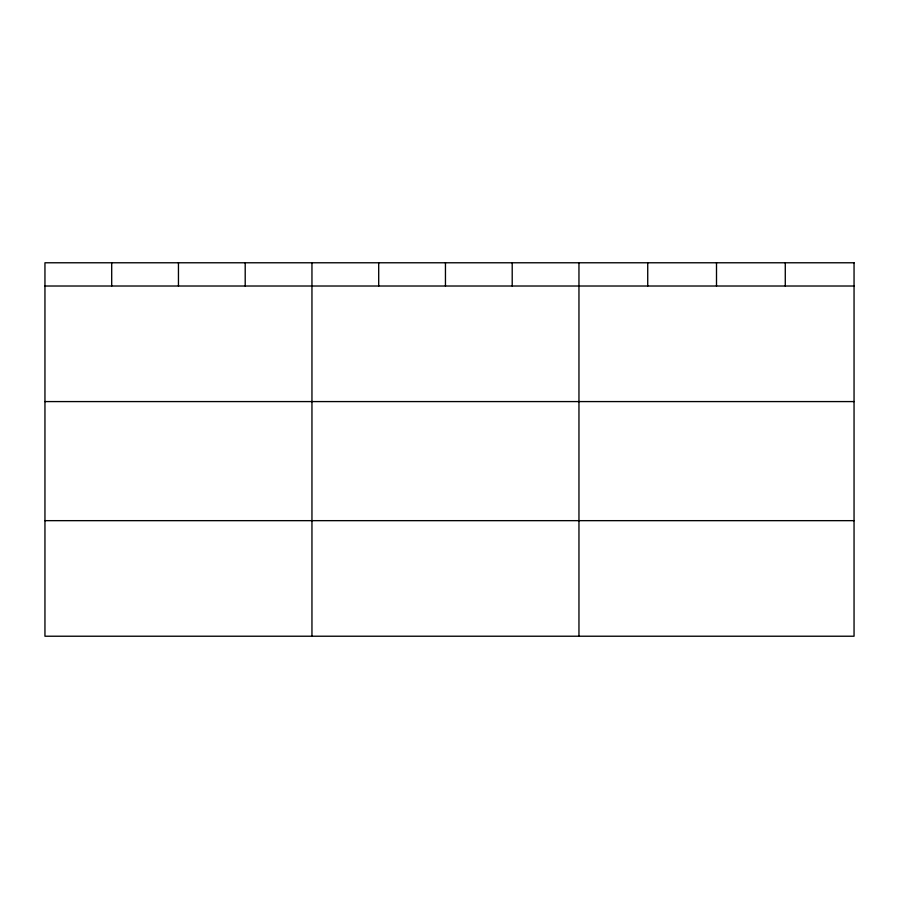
<?xml version="1.0" encoding="UTF-8"?>
<svg xmlns="http://www.w3.org/2000/svg" width="899" height="899" viewBox="0 0 899 899"><rect width="100%" height="100%" fill="white"/><g stroke="black" fill="none" stroke-linecap="round" stroke-linejoin="round"><path stroke-width="1.35" d="M44.95 286.017L854.05 286.017M44.95 401.583L854.05 401.583M44.95 520.656L854.05 520.656M785.276 262.778L785.276 286.017M716.503 262.778L716.503 286.017M647.73 262.778L647.73 286.017M578.956 262.778L578.956 636.222M512.205 262.778L512.205 286.017M445.454 262.778L445.454 286.017M378.704 262.778L378.704 286.017M311.953 262.778L311.953 636.222M245.202 262.778L245.202 286.017M178.452 262.778L178.452 286.017M111.701 262.778L111.701 286.017M854.05 262.778L44.95 262.778L44.95 636.222L854.05 636.222L854.05 262.778"/></g></svg>
